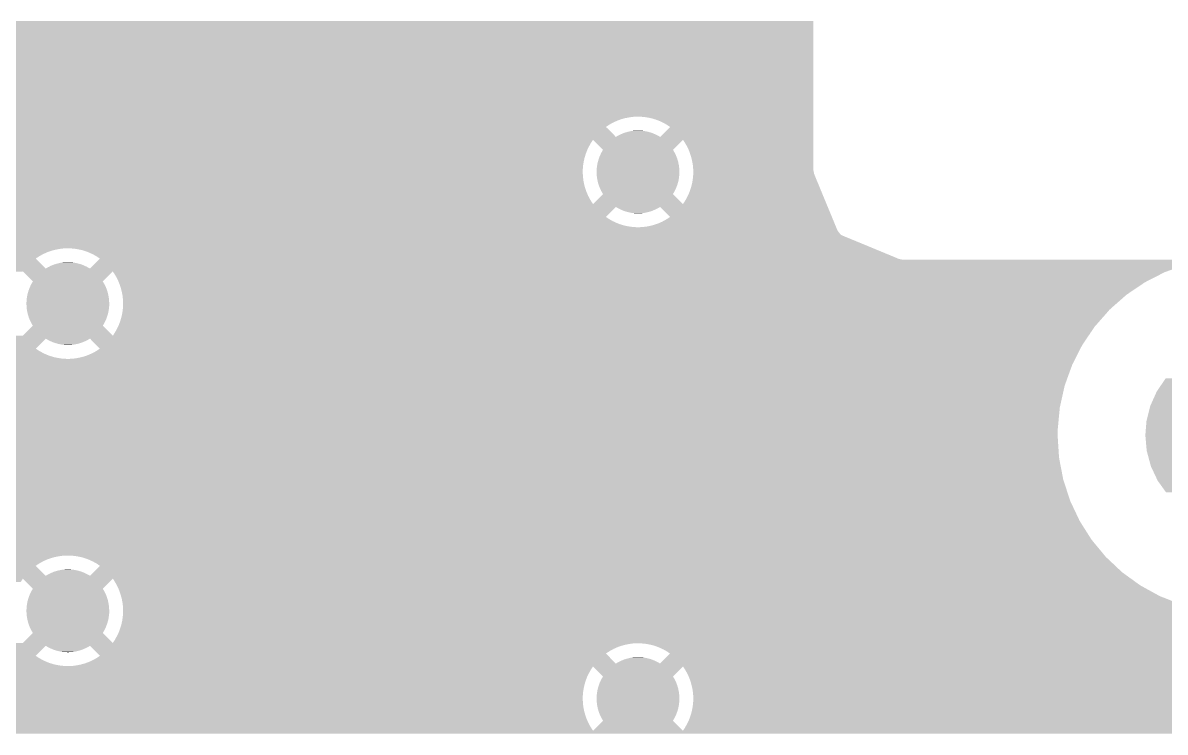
# Model space of a CAD drawing. Extents: x 295 to 953, y 10 to 290.
# Drawn here: x 744.29 to 760.83, y 99.99 to 110.26 of the extents above; entities that cross this region are included whole.
import ezdxf

# ---------------------------------------------------------------- set-up
doc = ezdxf.new("R2010")
doc.units = 0
doc.header["$LTSCALE"] = 5
doc.header["$MEASUREMENT"] = 0
doc.layers.add('FROMC1', color=7, linetype='CONTINUOUS')

msp = doc.modelspace()

# ---------------------------------------------------------------- linework, layer by layer
at = {"layer": 'FROMC1'}
for points in [[(697.45, 110.23), (697.432, 110.284), (755.738, 110.23), (755.738, 110.284)], [(697.464, 110.175), (697.45, 110.23), (755.738, 110.175), (755.738, 110.23)], [(697.475, 110.119), (697.464, 110.175), (755.738, 110.119), (755.738, 110.175)], [(697.481, 110.062), (697.475, 110.119), (755.738, 110.062), (755.738, 110.119)], [(697.483, 110.005), (697.481, 110.062), (755.738, 110.005), (755.738, 110.062)], [(697.483, 110), (697.483, 110.005), (755.738, 110), (755.738, 110.005)], [(731.911, 109.999), (731.812, 110), (755.738, 109.999), (755.738, 110)], [(732.009, 109.994), (731.911, 109.999), (755.738, 109.994), (755.738, 109.999)], [(732.108, 109.986), (732.009, 109.994), (755.738, 109.986), (755.738, 109.994)], [(732.206, 109.973), (732.108, 109.986), (755.738, 109.973), (755.738, 109.986)], [(732.304, 109.956), (732.206, 109.973), (755.738, 109.956), (755.738, 109.973)], [(732.401, 109.935), (732.304, 109.956), (755.738, 109.935), (755.738, 109.956)], [(732.497, 109.911), (732.401, 109.935), (755.738, 109.911), (755.738, 109.935)], [(732.591, 109.882), (732.497, 109.911), (755.738, 109.882), (755.738, 109.911)], [(732.685, 109.849), (732.591, 109.882), (755.738, 109.849), (755.738, 109.882)], [(732.777, 109.813), (732.685, 109.849), (755.738, 109.813), (755.738, 109.849)], [(732.572, 109.21), (733.043, 109.682), (755.738, 109.21), (755.738, 109.682)], [(732.868, 109.773), (732.777, 109.813), (755.738, 109.773), (755.738, 109.813)], [(732.956, 109.729), (732.868, 109.773), (755.738, 109.729), (755.738, 109.773)], [(733.043, 109.682), (732.956, 109.729), (755.738, 109.682), (755.738, 109.729)], [(583.018, 108.9), (583.018, 109.205), (755.738, 108.9), (755.738, 109.205)], [(696.7, 109.205), (696.757, 109.208), (755.738, 109.205), (755.738, 109.208)], [(696.757, 109.208), (696.772, 109.21), (755.738, 109.208), (755.738, 109.21)], [(635.762, 108.899), (635.705, 108.9), (753.166, 108.899), (753.18, 108.9)], [(635.791, 108.897), (635.762, 108.899), (753.123, 108.897), (753.166, 108.899)], [(635.819, 108.894), (635.791, 108.897), (753.105, 108.894), (753.123, 108.897)], [(635.85, 108.889), (635.819, 108.894), (753.067, 108.889), (753.105, 108.894)], [(635.875, 108.885), (635.85, 108.889), (753.047, 108.885), (753.067, 108.889)], [(635.907, 108.878), (635.875, 108.885), (753.011, 108.878), (753.047, 108.885)], [(635.931, 108.873), (635.907, 108.878), (752.991, 108.873), (753.011, 108.878)], [(635.963, 108.863), (635.931, 108.873), (752.956, 108.863), (752.991, 108.873)], [(635.985, 108.856), (635.963, 108.863), (752.936, 108.856), (752.956, 108.863)], [(636.017, 108.844), (635.985, 108.856), (752.902, 108.844), (752.936, 108.856)], [(636.038, 108.835), (636.017, 108.844), (752.883, 108.835), (752.902, 108.844)], [(636.069, 108.821), (636.038, 108.835), (752.85, 108.821), (752.883, 108.835)], [(753.237, 108.899), (753.18, 108.9), (755.738, 108.899), (755.738, 108.9)], [(753.294, 108.894), (753.237, 108.899), (755.738, 108.894), (755.738, 108.899)], [(753.35, 108.885), (753.294, 108.894), (755.738, 108.885), (755.738, 108.894)], [(753.406, 108.873), (753.35, 108.885), (755.738, 108.873), (755.738, 108.885)], [(753.46, 108.856), (753.406, 108.873), (755.738, 108.856), (755.738, 108.873)], [(753.513, 108.835), (753.46, 108.856), (755.738, 108.835), (755.738, 108.856)], [(753.565, 108.811), (753.513, 108.835), (755.738, 108.811), (755.738, 108.835)], [(636.09, 108.811), (636.069, 108.821), (752.831, 108.811), (752.85, 108.821)], [(636.12, 108.794), (636.09, 108.811), (752.799, 108.794), (752.831, 108.811)], [(636.138, 108.784), (636.12, 108.794), (752.783, 108.784), (752.799, 108.794)], [(733.953, 108.764), (733.941, 108.784), (752.751, 108.764), (752.783, 108.784)], [(733.959, 108.751), (733.953, 108.764), (752.733, 108.751), (752.751, 108.764)], [(733.973, 108.728), (733.959, 108.751), (752.757, 108.728), (752.733, 108.751)], [(734.018, 108.64), (733.973, 108.728), (752.845, 108.64), (752.757, 108.728)], [(752.966, 108.652), (752.996, 108.665), (753.43, 108.652), (753.398, 108.665)], [(752.996, 108.665), (753.013, 108.67), (753.398, 108.665), (753.384, 108.67)], [(753.013, 108.67), (753.043, 108.679), (753.384, 108.67), (753.35, 108.679)], [(753.043, 108.679), (753.061, 108.683), (753.35, 108.679), (753.336, 108.683)], [(753.061, 108.683), (753.091, 108.69), (753.336, 108.683), (753.301, 108.69)], [(753.091, 108.69), (753.11, 108.693), (753.301, 108.69), (753.288, 108.693)], [(753.11, 108.693), (753.14, 108.697), (753.288, 108.693), (753.251, 108.697)], [(753.14, 108.697), (753.164, 108.698), (753.251, 108.697), (753.239, 108.698)], [(753.164, 108.698), (753.19, 108.699), (753.239, 108.698), (753.19, 108.699)], [(753.518, 108.607), (753.662, 108.751), (755.738, 108.607), (755.738, 108.751)], [(753.615, 108.783), (753.565, 108.811), (755.738, 108.783), (755.738, 108.811)], [(753.662, 108.751), (753.615, 108.783), (755.738, 108.751), (755.738, 108.783)], [(734.033, 108.607), (734.018, 108.64), (752.877, 108.607), (752.845, 108.64)], [(734.052, 108.565), (734.033, 108.607), (755.738, 108.565), (755.738, 108.607)], [(734.033, 108.607), (734.033, 108.607), (752.878, 108.607), (752.877, 108.607)], [(734.059, 108.55), (734.052, 108.565), (752.536, 108.55), (752.546, 108.565)], [(734.072, 108.517), (734.059, 108.55), (752.515, 108.517), (752.536, 108.55)], [(734.093, 108.467), (734.072, 108.517), (752.487, 108.467), (752.515, 108.517)], [(752.691, 108.42), (752.546, 108.565), (753.704, 108.42), (753.849, 108.565)], [(752.878, 108.607), (752.906, 108.624), (753.518, 108.607), (753.488, 108.624)], [(752.906, 108.624), (752.921, 108.631), (753.488, 108.624), (753.475, 108.631)], [(752.921, 108.631), (752.95, 108.646), (753.475, 108.631), (753.444, 108.646)], [(752.95, 108.646), (752.966, 108.652), (753.444, 108.646), (753.43, 108.652)], [(753.871, 108.532), (753.849, 108.565), (755.738, 108.532), (755.738, 108.565)], [(753.9, 108.483), (753.871, 108.532), (755.738, 108.483), (755.738, 108.532)], [(734.097, 108.458), (734.093, 108.467), (752.482, 108.458), (752.487, 108.467)], [(734.112, 108.416), (734.097, 108.458), (752.462, 108.416), (752.482, 108.458)], [(734.13, 108.365), (734.112, 108.416), (752.443, 108.365), (752.462, 108.416)], [(734.131, 108.363), (734.13, 108.365), (752.442, 108.363), (752.443, 108.365)], [(734.148, 108.308), (734.131, 108.363), (752.425, 108.308), (752.442, 108.363)], [(752.631, 108.294), (752.645, 108.333), (753.765, 108.294), (753.75, 108.333)], [(752.645, 108.333), (752.649, 108.34), (753.75, 108.333), (753.747, 108.34)], [(752.649, 108.34), (752.666, 108.377), (753.747, 108.34), (753.729, 108.377)], [(752.666, 108.377), (752.67, 108.384), (753.729, 108.377), (753.725, 108.384)], [(752.67, 108.384), (752.691, 108.42), (753.725, 108.384), (753.704, 108.42)], [(753.926, 108.432), (753.9, 108.483), (755.738, 108.432), (755.738, 108.483)], [(753.947, 108.379), (753.926, 108.432), (755.738, 108.379), (755.738, 108.432)], [(753.965, 108.325), (753.947, 108.379), (755.738, 108.325), (755.738, 108.379)], [(734.16, 108.271), (734.148, 108.308), (752.416, 108.271), (752.425, 108.308)], [(734.165, 108.253), (734.16, 108.271), (752.412, 108.253), (752.416, 108.271)], [(734.181, 108.196), (734.165, 108.253), (752.403, 108.196), (752.412, 108.253)], [(734.187, 108.175), (734.181, 108.196), (752.401, 108.175), (752.403, 108.196)], [(734.195, 108.139), (734.187, 108.175), (752.398, 108.139), (752.401, 108.175)], [(752.6, 108.149), (752.605, 108.19), (753.795, 108.149), (753.79, 108.19)], [(752.605, 108.19), (752.607, 108.198), (753.79, 108.19), (753.789, 108.198)], [(752.607, 108.198), (752.614, 108.239), (753.789, 108.198), (753.78, 108.239)], [(752.614, 108.239), (752.617, 108.247), (753.78, 108.239), (753.779, 108.247)], [(752.617, 108.247), (752.628, 108.286), (753.779, 108.247), (753.767, 108.286)], [(752.628, 108.286), (752.631, 108.294), (753.767, 108.286), (753.765, 108.294)], [(753.979, 108.27), (753.965, 108.325), (755.738, 108.27), (755.738, 108.325)], [(753.99, 108.214), (753.979, 108.27), (755.738, 108.214), (755.738, 108.27)], [(753.996, 108.157), (753.99, 108.214), (755.738, 108.157), (755.738, 108.214)], [(734.208, 108.082), (734.195, 108.139), (752.398, 108.082), (752.398, 108.139)], [(734.209, 108.079), (734.208, 108.082), (752.398, 108.079), (752.398, 108.082)], [(734.219, 108.026), (734.209, 108.079), (752.401, 108.026), (752.398, 108.079)], [(734.227, 107.981), (734.219, 108.026), (752.407, 107.981), (752.401, 108.026)], [(752.598, 108.1), (752.6, 108.141), (753.797, 108.1), (753.795, 108.141)], [(752.6, 108.059), (752.598, 108.1), (753.796, 108.059), (753.797, 108.1)], [(752.6, 108.141), (752.6, 108.149), (753.795, 108.141), (753.795, 108.149)], [(752.6, 108.051), (752.6, 108.059), (753.795, 108.051), (753.796, 108.059)], [(752.605, 108.01), (752.6, 108.051), (753.79, 108.01), (753.795, 108.051)], [(752.606, 108.002), (752.605, 108.01), (753.789, 108.002), (753.79, 108.01)], [(752.615, 107.961), (752.606, 108.002), (753.781, 107.961), (753.789, 108.002)], [(753.983, 107.947), (753.992, 108.004), (755.799, 107.947), (755.775, 108.004)], [(753.992, 108.004), (753.997, 108.061), (755.775, 108.004), (755.752, 108.061)], [(753.997, 108.12), (753.996, 108.157), (755.738, 108.12), (755.738, 108.157)], [(753.998, 108.1), (753.997, 108.12), (755.742, 108.1), (755.738, 108.12)], [(753.997, 108.072), (753.998, 108.1), (755.747, 108.072), (755.742, 108.1)], [(753.997, 108.061), (753.997, 108.072), (755.752, 108.061), (755.747, 108.072)], [(734.229, 107.969), (734.227, 107.981), (752.408, 107.969), (752.407, 107.981)], [(734.237, 107.913), (734.229, 107.969), (752.42, 107.913), (752.408, 107.969)], [(734.241, 107.883), (734.237, 107.913), (752.428, 107.883), (752.42, 107.913)], [(734.244, 107.858), (734.241, 107.883), (752.435, 107.858), (752.428, 107.883)], [(734.249, 107.805), (734.244, 107.858), (752.454, 107.805), (752.435, 107.858)], [(752.616, 107.953), (752.615, 107.961), (753.779, 107.953), (753.781, 107.961)], [(752.628, 107.914), (752.616, 107.953), (753.767, 107.914), (753.779, 107.953)], [(752.63, 107.906), (752.628, 107.914), (753.764, 107.906), (753.767, 107.914)], [(752.645, 107.867), (752.63, 107.906), (753.75, 107.867), (753.764, 107.906)], [(752.648, 107.86), (752.645, 107.867), (753.747, 107.86), (753.75, 107.867)], [(752.666, 107.823), (752.648, 107.86), (753.729, 107.823), (753.747, 107.86)], [(753.933, 107.784), (753.953, 107.837), (755.866, 107.784), (755.844, 107.837)], [(753.953, 107.837), (753.97, 107.892), (755.844, 107.837), (755.822, 107.892)], [(753.97, 107.892), (753.983, 107.947), (755.822, 107.892), (755.799, 107.947)], [(734.251, 107.785), (734.249, 107.805), (752.463, 107.785), (752.454, 107.805)], [(734.253, 107.752), (734.251, 107.785), (752.477, 107.752), (752.463, 107.785)], [(734.256, 107.702), (734.253, 107.752), (752.504, 107.702), (752.477, 107.752)], [(734.257, 107.686), (734.256, 107.702), (752.513, 107.686), (752.504, 107.702)], [(734.258, 107.653), (734.257, 107.686), (752.534, 107.653), (752.513, 107.686)], [(752.546, 107.635), (752.691, 107.78), (753.849, 107.635), (753.704, 107.78)], [(752.67, 107.816), (752.666, 107.823), (753.725, 107.816), (753.729, 107.823)], [(752.691, 107.78), (752.67, 107.816), (753.704, 107.78), (753.725, 107.816)], [(753.849, 107.635), (753.88, 107.683), (755.928, 107.635), (755.908, 107.683)], [(753.88, 107.683), (753.908, 107.733), (755.908, 107.683), (755.887, 107.733)], [(753.908, 107.733), (753.933, 107.784), (755.887, 107.733), (755.866, 107.784)], [(734.255, 107.449), (734.258, 107.523), (752.733, 107.449), (752.807, 107.523)], [(734.258, 107.635), (734.258, 107.653), (752.546, 107.635), (752.534, 107.653)], [(734.259, 107.593), (734.258, 107.635), (755.945, 107.593), (755.928, 107.635)], [(734.258, 107.523), (734.259, 107.587), (752.807, 107.523), (752.871, 107.587)], [(734.259, 107.587), (734.259, 107.593), (752.871, 107.587), (752.877, 107.593)], [(734.259, 107.593), (734.259, 107.593), (752.877, 107.593), (752.878, 107.593)], [(752.907, 107.576), (752.878, 107.593), (753.489, 107.576), (753.518, 107.593)], [(752.92, 107.569), (752.907, 107.576), (753.474, 107.569), (753.489, 107.576)], [(752.951, 107.554), (752.92, 107.569), (753.445, 107.554), (753.474, 107.569)], [(752.965, 107.548), (752.951, 107.554), (753.429, 107.548), (753.445, 107.554)], [(752.997, 107.535), (752.965, 107.548), (753.399, 107.535), (753.429, 107.548)], [(753.011, 107.53), (752.997, 107.535), (753.382, 107.53), (753.399, 107.535)], [(753.045, 107.521), (753.011, 107.53), (753.352, 107.521), (753.382, 107.53)], [(753.059, 107.517), (753.045, 107.521), (753.334, 107.517), (753.352, 107.521)], [(753.094, 107.51), (753.059, 107.517), (753.304, 107.51), (753.334, 107.517)], [(753.107, 107.507), (753.094, 107.51), (753.285, 107.507), (753.304, 107.51)], [(753.144, 107.503), (753.107, 107.507), (753.255, 107.503), (753.285, 107.507)], [(753.156, 107.502), (753.144, 107.503), (753.231, 107.502), (753.255, 107.503)], [(753.205, 107.501), (753.156, 107.502), (753.205, 107.501), (753.231, 107.502)], [(753.662, 107.449), (753.518, 107.593), (756.005, 107.449), (755.945, 107.593)], [(734.245, 107.327), (734.247, 107.344), (752.989, 107.327), (752.935, 107.344)], [(734.247, 107.344), (734.249, 107.365), (752.935, 107.344), (752.882, 107.365)], [(734.249, 107.365), (734.251, 107.389), (752.882, 107.365), (752.83, 107.389)], [(734.251, 107.389), (734.253, 107.417), (752.83, 107.389), (752.781, 107.417)], [(734.253, 107.417), (734.254, 107.424), (752.781, 107.417), (752.771, 107.424)], [(734.254, 107.424), (734.255, 107.449), (752.771, 107.424), (752.733, 107.449)], [(753.384, 107.322), (753.439, 107.337), (756.057, 107.322), (756.051, 107.337)], [(753.439, 107.337), (753.493, 107.356), (756.051, 107.337), (756.043, 107.356)], [(753.493, 107.356), (753.545, 107.379), (756.043, 107.356), (756.034, 107.379)], [(753.545, 107.379), (753.596, 107.406), (756.034, 107.379), (756.023, 107.406)], [(753.596, 107.406), (753.644, 107.436), (756.023, 107.406), (756.01, 107.436)], [(753.644, 107.436), (753.662, 107.449), (756.01, 107.436), (756.005, 107.449)], [(734.216, 107.129), (734.224, 107.18), (756.279, 107.129), (756.156, 107.18)], [(734.224, 107.18), (734.227, 107.193), (756.156, 107.18), (756.132, 107.193)], [(734.227, 107.193), (734.232, 107.227), (756.132, 107.193), (756.105, 107.227)], [(734.232, 107.227), (734.235, 107.249), (756.105, 107.227), (756.088, 107.249)], [(734.235, 107.249), (734.242, 107.3), (756.088, 107.249), (756.066, 107.3)], [(734.242, 107.301), (734.243, 107.306), (753.158, 107.301), (753.101, 107.306)], [(734.242, 107.3), (734.242, 107.301), (753.215, 107.3), (753.158, 107.301)], [(734.243, 107.306), (734.244, 107.315), (753.101, 107.306), (753.045, 107.315)], [(734.244, 107.315), (734.245, 107.325), (753.045, 107.315), (752.999, 107.325)], [(734.245, 107.325), (734.245, 107.327), (752.999, 107.325), (752.989, 107.327)], [(753.215, 107.3), (753.272, 107.303), (756.066, 107.3), (756.065, 107.303)], [(753.272, 107.303), (753.329, 107.311), (756.065, 107.303), (756.062, 107.311)], [(753.329, 107.311), (753.384, 107.322), (756.062, 107.311), (756.057, 107.322)], [(734.185, 106.995), (734.195, 107.033), (756.604, 106.995), (756.513, 107.033)], [(734.195, 107.033), (734.216, 107.129), (756.513, 107.033), (756.279, 107.129)], [(734.109, 106.748), (734.141, 106.842), (744.576, 106.748), (744.483, 106.842)], [(734.141, 106.842), (734.143, 106.846), (744.483, 106.842), (744.478, 106.846)], [(734.143, 106.846), (734.147, 106.859), (744.478, 106.846), (744.496, 106.859)], [(734.147, 106.859), (734.156, 106.889), (744.496, 106.859), (744.544, 106.889)], [(734.156, 106.889), (734.164, 106.916), (744.544, 106.889), (744.595, 106.916)], [(734.164, 106.916), (734.17, 106.937), (744.595, 106.916), (744.643, 106.937)], [(734.17, 106.937), (734.171, 106.939), (744.643, 106.937), (744.647, 106.939)], [(734.171, 106.939), (734.175, 106.958), (744.647, 106.939), (744.701, 106.958)], [(734.175, 106.958), (734.179, 106.973), (744.701, 106.958), (744.756, 106.973)], [(734.179, 106.973), (734.182, 106.984), (744.756, 106.973), (744.812, 106.984)], [(734.182, 106.984), (734.184, 106.992), (744.812, 106.984), (744.868, 106.992)], [(734.184, 106.992), (734.185, 106.995), (744.868, 106.992), (744.925, 106.995)], [(744.982, 106.994), (744.925, 106.995), (756.606, 106.994), (756.604, 106.995)], [(745.039, 106.989), (744.982, 106.994), (756.618, 106.989), (756.606, 106.994)], [(745.095, 106.98), (745.039, 106.989), (756.639, 106.98), (756.618, 106.989)], [(745.151, 106.968), (745.095, 106.98), (756.67, 106.968), (756.639, 106.98)], [(745.205, 106.951), (745.151, 106.968), (756.711, 106.951), (756.67, 106.968)], [(745.258, 106.93), (745.205, 106.951), (756.761, 106.93), (756.711, 106.951)], [(745.31, 106.906), (745.258, 106.93), (756.819, 106.906), (756.761, 106.93)], [(745.36, 106.878), (745.31, 106.906), (756.887, 106.878), (756.819, 106.906)], [(745.407, 106.846), (745.36, 106.878), (756.963, 106.846), (756.887, 106.878)], [(745.4, 106.84), (745.407, 106.846), (756.979, 106.84), (756.963, 106.846)], [(734.074, 106.66), (734.091, 106.702), (760.852, 106.66), (760.97, 106.702)], [(734.091, 106.702), (734.109, 106.748), (744.622, 106.702), (744.576, 106.748)], [(734.091, 106.702), (734.091, 106.702), (744.623, 106.702), (744.622, 106.702)], [(744.623, 106.702), (744.651, 106.719), (745.263, 106.702), (745.233, 106.719)], [(744.651, 106.719), (744.666, 106.726), (745.233, 106.719), (745.22, 106.726)], [(744.666, 106.726), (744.695, 106.741), (745.22, 106.726), (745.189, 106.741)], [(744.695, 106.741), (744.711, 106.747), (745.189, 106.741), (745.175, 106.747)], [(744.711, 106.747), (744.741, 106.76), (745.175, 106.747), (745.143, 106.76)], [(744.741, 106.76), (744.758, 106.765), (745.143, 106.76), (745.129, 106.765)], [(744.758, 106.765), (744.788, 106.774), (745.129, 106.765), (745.095, 106.774)], [(744.788, 106.774), (744.806, 106.778), (745.095, 106.774), (745.081, 106.778)], [(744.806, 106.778), (744.836, 106.785), (745.081, 106.778), (745.046, 106.785)], [(744.836, 106.785), (744.855, 106.788), (745.046, 106.785), (745.033, 106.788)], [(744.855, 106.788), (744.885, 106.792), (745.033, 106.788), (744.996, 106.792)], [(744.885, 106.792), (744.909, 106.793), (744.996, 106.792), (744.984, 106.793)], [(744.909, 106.793), (744.935, 106.794), (744.984, 106.793), (744.935, 106.794)], [(745.263, 106.702), (745.32, 106.759), (760.97, 106.702), (761.129, 106.759)], [(745.32, 106.759), (745.39, 106.829), (761.129, 106.759), (761.444, 106.829)], [(745.39, 106.829), (745.391, 106.83), (761.444, 106.829), (761.444, 106.83)], [(745.391, 106.83), (745.4, 106.84), (757.028, 106.83), (756.979, 106.84)], [(734.073, 106.656), (734.074, 106.66), (744.289, 106.656), (744.291, 106.66)], [(744.436, 106.515), (744.291, 106.66), (745.449, 106.515), (745.594, 106.66)], [(744.415, 106.479), (744.436, 106.515), (745.47, 106.479), (745.449, 106.515)], [(745.6, 106.65), (745.594, 106.66), (760.825, 106.65), (760.852, 106.66)], [(745.616, 106.627), (745.6, 106.65), (760.779, 106.627), (760.825, 106.65)], [(745.645, 106.578), (745.616, 106.627), (760.683, 106.578), (760.779, 106.627)], [(745.671, 106.527), (745.645, 106.578), (760.583, 106.527), (760.683, 106.578)], [(745.68, 106.503), (745.671, 106.527), (760.537, 106.503), (760.583, 106.527)], [(744.362, 106.342), (744.373, 106.381), (745.524, 106.342), (745.512, 106.381)], [(744.373, 106.381), (744.376, 106.389), (745.512, 106.381), (745.51, 106.389)], [(744.376, 106.389), (744.39, 106.428), (745.51, 106.389), (745.495, 106.428)], [(744.39, 106.428), (744.394, 106.435), (745.495, 106.428), (745.492, 106.435)], [(744.394, 106.435), (744.411, 106.472), (745.492, 106.435), (745.474, 106.472)], [(744.411, 106.472), (744.415, 106.479), (745.474, 106.472), (745.47, 106.479)], [(745.692, 106.474), (745.68, 106.503), (760.494, 106.474), (760.537, 106.503)], [(745.71, 106.42), (745.692, 106.474), (760.414, 106.42), (760.494, 106.474)], [(745.724, 106.365), (745.71, 106.42), (760.332, 106.365), (760.414, 106.42)], [(745.732, 106.322), (745.724, 106.365), (760.269, 106.322), (760.332, 106.365)], [(744.343, 106.195), (744.345, 106.236), (745.542, 106.195), (745.54, 106.236)], [(744.345, 106.154), (744.343, 106.195), (745.541, 106.154), (745.542, 106.195)], [(744.345, 106.244), (744.35, 106.285), (745.54, 106.244), (745.535, 106.285)], [(744.345, 106.236), (744.345, 106.244), (745.54, 106.236), (745.54, 106.244)], [(744.35, 106.285), (744.352, 106.293), (745.535, 106.285), (745.534, 106.293)], [(744.352, 106.293), (744.359, 106.334), (745.534, 106.293), (745.525, 106.334)], [(744.359, 106.334), (744.362, 106.342), (745.525, 106.334), (745.524, 106.342)], [(745.735, 106.309), (745.732, 106.322), (760.254, 106.309), (760.269, 106.322)], [(745.741, 106.252), (745.735, 106.309), (760.19, 106.252), (760.254, 106.309)], [(745.743, 106.195), (745.741, 106.252), (760.125, 106.195), (760.19, 106.252)], [(745.742, 106.156), (745.743, 106.195), (760.08, 106.156), (760.125, 106.195)], [(744.345, 106.146), (744.345, 106.154), (745.54, 106.146), (745.541, 106.154)], [(744.35, 106.105), (744.345, 106.146), (745.535, 106.105), (745.54, 106.146)], [(744.351, 106.097), (744.35, 106.105), (745.534, 106.097), (745.535, 106.105)], [(744.36, 106.056), (744.351, 106.097), (745.526, 106.056), (745.534, 106.097)], [(744.361, 106.048), (744.36, 106.056), (745.524, 106.048), (745.526, 106.056)], [(744.373, 106.009), (744.361, 106.048), (745.512, 106.009), (745.524, 106.048)], [(745.715, 105.987), (745.728, 106.042), (759.92, 105.987), (759.969, 106.042)], [(745.728, 106.042), (745.737, 106.099), (759.969, 106.042), (760.018, 106.099)], [(745.737, 106.099), (745.738, 106.108), (760.018, 106.099), (760.027, 106.108)], [(745.738, 106.108), (745.742, 106.156), (760.027, 106.108), (760.08, 106.156)], [(744.291, 105.73), (744.436, 105.875), (745.594, 105.73), (745.449, 105.875)], [(744.375, 106.001), (744.373, 106.009), (745.509, 106.001), (745.512, 106.009)], [(744.39, 105.962), (744.375, 106.001), (745.495, 105.962), (745.509, 106.001)], [(744.393, 105.955), (744.39, 105.962), (745.492, 105.955), (745.495, 105.962)], [(744.411, 105.918), (744.393, 105.955), (745.474, 105.918), (745.492, 105.955)], [(744.415, 105.911), (744.411, 105.918), (745.47, 105.911), (745.474, 105.918)], [(744.436, 105.875), (744.415, 105.911), (745.449, 105.875), (745.47, 105.911)], [(745.653, 105.828), (745.672, 105.866), (759.787, 105.828), (759.813, 105.866)], [(745.672, 105.866), (745.678, 105.879), (759.813, 105.866), (759.825, 105.879)], [(745.678, 105.879), (745.698, 105.932), (759.825, 105.879), (759.872, 105.932)], [(745.698, 105.932), (745.715, 105.987), (759.872, 105.932), (759.92, 105.987)], [(732.847, 105.688), (732.805, 105.73), (759.692, 105.688), (759.721, 105.73)], [(732.992, 105.544), (732.847, 105.688), (744.478, 105.544), (744.622, 105.688)], [(732.847, 105.688), (732.847, 105.688), (744.622, 105.688), (744.623, 105.688)], [(744.652, 105.671), (744.623, 105.688), (745.234, 105.671), (745.263, 105.688)], [(745.352, 105.599), (745.263, 105.688), (759.632, 105.599), (759.692, 105.688)], [(745.594, 105.73), (745.625, 105.778), (759.721, 105.73), (759.753, 105.778)], [(745.625, 105.778), (745.653, 105.828), (759.753, 105.778), (759.787, 105.828)], [(733.023, 105.512), (732.992, 105.544), (744.526, 105.512), (744.478, 105.544)], [(744.665, 105.664), (744.652, 105.671), (745.219, 105.664), (745.234, 105.671)], [(744.696, 105.649), (744.665, 105.664), (745.19, 105.649), (745.219, 105.664)], [(744.71, 105.643), (744.696, 105.649), (745.174, 105.643), (745.19, 105.649)], [(744.742, 105.63), (744.71, 105.643), (745.144, 105.63), (745.174, 105.643)], [(744.756, 105.625), (744.742, 105.63), (745.127, 105.625), (745.144, 105.63)], [(744.79, 105.616), (744.756, 105.625), (745.097, 105.616), (745.127, 105.625)], [(744.804, 105.612), (744.79, 105.616), (745.079, 105.612), (745.097, 105.616)], [(744.839, 105.605), (744.804, 105.612), (745.049, 105.605), (745.079, 105.612)], [(744.852, 105.602), (744.839, 105.605), (745.03, 105.602), (745.049, 105.605)], [(744.889, 105.598), (744.852, 105.602), (745, 105.598), (745.03, 105.602)], [(744.901, 105.597), (744.889, 105.598), (744.976, 105.597), (745, 105.598)], [(744.95, 105.596), (744.901, 105.597), (744.95, 105.596), (744.976, 105.597)], [(745.341, 105.501), (745.389, 105.531), (759.582, 105.501), (759.597, 105.531)], [(745.407, 105.544), (745.352, 105.599), (759.603, 105.544), (759.632, 105.599)], [(745.389, 105.531), (745.407, 105.544), (759.597, 105.531), (759.603, 105.544)], [(732.75, 105.349), (732.841, 105.388), (759.504, 105.349), (759.524, 105.388)], [(732.841, 105.388), (732.855, 105.395), (759.524, 105.388), (759.528, 105.395)], [(732.855, 105.395), (732.856, 105.396), (744.96, 105.395), (744.903, 105.396)], [(732.856, 105.396), (732.867, 105.401), (744.903, 105.396), (744.846, 105.401)], [(732.867, 105.401), (732.885, 105.41), (744.846, 105.401), (744.79, 105.41)], [(732.885, 105.41), (732.912, 105.422), (744.79, 105.41), (744.734, 105.422)], [(732.912, 105.422), (732.93, 105.431), (744.734, 105.422), (744.707, 105.431)], [(732.93, 105.431), (732.946, 105.439), (744.707, 105.431), (744.68, 105.439)], [(732.946, 105.439), (732.985, 105.46), (744.68, 105.439), (744.627, 105.46)], [(732.985, 105.46), (733.018, 105.477), (744.627, 105.46), (744.59, 105.477)], [(733.018, 105.477), (733.03, 105.484), (744.59, 105.477), (744.575, 105.484)], [(733.043, 105.492), (733.023, 105.512), (744.562, 105.492), (744.526, 105.512)], [(733.03, 105.484), (733.043, 105.492), (744.575, 105.484), (744.562, 105.492)], [(744.96, 105.395), (745.017, 105.398), (759.528, 105.395), (759.529, 105.398)], [(745.017, 105.398), (745.074, 105.406), (759.529, 105.398), (759.533, 105.406)], [(745.074, 105.406), (745.129, 105.417), (759.533, 105.406), (759.539, 105.417)], [(745.129, 105.417), (745.184, 105.432), (759.539, 105.417), (759.547, 105.432)], [(745.184, 105.432), (745.238, 105.451), (759.547, 105.432), (759.556, 105.451)], [(745.238, 105.451), (745.29, 105.474), (759.556, 105.451), (759.568, 105.474)], [(745.29, 105.474), (745.341, 105.501), (759.568, 105.474), (759.582, 105.501)], [(732.079, 105.185), (732.177, 105.197), (759.439, 105.185), (759.444, 105.197)], [(732.177, 105.197), (732.275, 105.212), (759.444, 105.197), (759.449, 105.212)], [(732.275, 105.212), (732.372, 105.232), (759.449, 105.212), (759.456, 105.232)], [(732.372, 105.232), (732.468, 105.255), (759.456, 105.232), (759.465, 105.255)], [(732.468, 105.255), (732.563, 105.283), (759.465, 105.255), (759.475, 105.283)], [(732.563, 105.283), (732.648, 105.311), (759.475, 105.283), (759.485, 105.311)], [(732.648, 105.311), (732.657, 105.314), (759.485, 105.311), (759.486, 105.314)], [(732.657, 105.314), (732.75, 105.349), (759.486, 105.314), (759.504, 105.349)], [(583.018, 105.007), (583.018, 105.174), (759.375, 105.007), (759.435, 105.174)], [(731.881, 105.174), (731.98, 105.178), (759.435, 105.174), (759.437, 105.178)], [(731.98, 105.178), (732.079, 105.185), (759.437, 105.178), (759.439, 105.185)], [(760.725, 104.948), (760.838, 105.114), (762.965, 104.948), (762.847, 105.114)], [(583.018, 104.692), (583.018, 105.007), (759.305, 104.692), (759.375, 105.007)], [(760.626, 104.74), (760.709, 104.925), (763.064, 104.74), (762.977, 104.925)], [(760.709, 104.925), (760.725, 104.948), (762.977, 104.925), (762.965, 104.948)], [(583.018, 104.455), (583.018, 104.692), (759.282, 104.455), (759.305, 104.692)], [(760.566, 104.519), (760.615, 104.715), (763.124, 104.519), (763.071, 104.715)], [(760.615, 104.715), (760.626, 104.74), (763.071, 104.715), (763.064, 104.74)], [(659.257, 104.454), (659.2, 104.455), (759.282, 104.454), (759.282, 104.455)], [(659.314, 104.449), (659.257, 104.454), (759.282, 104.449), (759.282, 104.454)], [(659.37, 104.44), (659.314, 104.449), (759.281, 104.44), (759.282, 104.449)], [(659.426, 104.428), (659.37, 104.44), (759.28, 104.428), (759.281, 104.44)], [(659.48, 104.411), (659.426, 104.428), (759.278, 104.411), (759.28, 104.428)], [(659.533, 104.39), (659.48, 104.411), (759.276, 104.39), (759.278, 104.411)], [(659.575, 104.37), (659.533, 104.39), (759.274, 104.37), (759.276, 104.39)], [(659.585, 104.366), (659.575, 104.37), (759.274, 104.366), (759.274, 104.37)], [(659.635, 104.338), (659.585, 104.366), (759.274, 104.338), (759.274, 104.366)], [(760.543, 104.29), (760.559, 104.492), (763.144, 104.29), (763.126, 104.492)], [(760.559, 104.492), (760.566, 104.519), (763.126, 104.492), (763.124, 104.519)], [(659.538, 104.162), (659.666, 104.29), (759.281, 104.162), (759.273, 104.29)], [(659.682, 104.306), (659.635, 104.338), (759.273, 104.306), (759.274, 104.338)], [(659.666, 104.29), (659.682, 104.306), (759.273, 104.29), (759.273, 104.306)], [(760.561, 104.088), (760.543, 104.29), (763.128, 104.088), (763.144, 104.29)], [(583.018, 104.12), (583.018, 104.162), (759.284, 104.12), (759.281, 104.162)], [(659.891, 104.087), (659.869, 104.12), (759.286, 104.087), (759.284, 104.12)], [(659.92, 104.038), (659.891, 104.087), (759.289, 104.038), (759.286, 104.087)], [(659.946, 103.987), (659.92, 104.038), (759.292, 103.987), (759.289, 104.038)], [(760.564, 104.061), (760.561, 104.088), (763.122, 104.061), (763.128, 104.088)], [(760.617, 103.865), (760.564, 104.061), (763.073, 103.865), (763.122, 104.061)], [(659.954, 103.968), (659.946, 103.987), (759.294, 103.968), (759.292, 103.987)], [(659.967, 103.934), (659.954, 103.968), (759.3, 103.934), (759.294, 103.968)], [(659.985, 103.88), (659.967, 103.934), (759.31, 103.88), (759.3, 103.934)], [(659.999, 103.825), (659.985, 103.88), (759.321, 103.825), (759.31, 103.88)], [(760.624, 103.84), (760.617, 103.865), (763.061, 103.84), (763.073, 103.865)], [(660.01, 103.769), (659.999, 103.825), (759.332, 103.769), (759.321, 103.825)], [(660.016, 103.712), (660.01, 103.769), (759.342, 103.712), (759.332, 103.769)], [(660.018, 103.655), (660.016, 103.712), (759.353, 103.655), (759.342, 103.712)], [(760.711, 103.655), (760.624, 103.84), (762.979, 103.655), (763.061, 103.84)], [(660.012, 103.559), (660.017, 103.616), (759.384, 103.559), (759.365, 103.616)], [(660.012, 103.558), (660.012, 103.559), (759.384, 103.558), (759.384, 103.559)], [(660.017, 103.616), (660.018, 103.65), (759.365, 103.616), (759.354, 103.65)], [(660.018, 103.65), (660.018, 103.655), (759.354, 103.65), (759.353, 103.655)], [(732.005, 103.554), (731.846, 103.558), (759.386, 103.554), (759.384, 103.558)], [(732.325, 103.513), (732.005, 103.554), (759.399, 103.513), (759.386, 103.554)], [(760.722, 103.632), (760.711, 103.655), (762.963, 103.632), (762.979, 103.655)], [(760.841, 103.466), (760.722, 103.632), (762.849, 103.466), (762.963, 103.632)], [(732.638, 103.433), (732.325, 103.513), (759.425, 103.433), (759.399, 103.513)], [(732.867, 103.343), (732.638, 103.433), (759.454, 103.343), (759.425, 103.433)], [(732.939, 103.315), (732.867, 103.343), (759.467, 103.315), (759.454, 103.343)], [(733.222, 103.159), (732.939, 103.315), (759.541, 103.159), (759.467, 103.315)], [(733.372, 103.051), (733.222, 103.159), (759.592, 103.051), (759.541, 103.159)], [(733.483, 102.97), (733.372, 103.051), (759.643, 102.97), (759.592, 103.051)], [(733.688, 102.778), (733.483, 102.97), (759.765, 102.778), (759.643, 102.97)], [(733.719, 102.749), (733.688, 102.778), (759.789, 102.749), (759.765, 102.778)], [(733.884, 102.55), (733.719, 102.749), (759.954, 102.55), (759.789, 102.749)], [(733.886, 102.547), (733.884, 102.55), (744.868, 102.547), (744.925, 102.55)], [(733.893, 102.539), (733.886, 102.547), (744.812, 102.539), (744.868, 102.547)], [(744.982, 102.549), (744.925, 102.55), (759.955, 102.549), (759.954, 102.55)], [(745.039, 102.544), (744.982, 102.549), (759.959, 102.544), (759.955, 102.549)], [(745.095, 102.535), (745.039, 102.544), (759.966, 102.535), (759.959, 102.544)], [(733.902, 102.528), (733.893, 102.539), (744.756, 102.528), (744.812, 102.539)], [(733.915, 102.513), (733.902, 102.528), (744.701, 102.513), (744.756, 102.528)], [(733.925, 102.5), (733.915, 102.513), (744.665, 102.5), (744.701, 102.513)], [(733.929, 102.494), (733.925, 102.5), (744.647, 102.494), (744.665, 102.5)], [(733.944, 102.471), (733.929, 102.494), (744.595, 102.471), (744.647, 102.494)], [(733.961, 102.444), (733.944, 102.471), (744.544, 102.444), (744.595, 102.471)], [(733.98, 102.414), (733.961, 102.444), (744.496, 102.414), (744.544, 102.444)], [(733.988, 102.401), (733.98, 102.414), (744.478, 102.401), (744.496, 102.414)], [(734.079, 102.257), (733.988, 102.401), (744.622, 102.257), (744.478, 102.401)], [(745.122, 102.529), (745.095, 102.535), (759.971, 102.529), (759.966, 102.535)], [(745.151, 102.523), (745.122, 102.529), (759.978, 102.523), (759.971, 102.529)], [(745.205, 102.506), (745.151, 102.523), (759.996, 102.506), (759.978, 102.523)], [(745.258, 102.485), (745.205, 102.506), (760.018, 102.485), (759.996, 102.506)], [(745.31, 102.461), (745.258, 102.485), (760.044, 102.461), (760.018, 102.485)], [(745.36, 102.433), (745.31, 102.461), (760.074, 102.433), (760.044, 102.461)], [(745.314, 102.308), (745.407, 102.401), (760.207, 102.308), (760.107, 102.401)], [(745.407, 102.401), (745.36, 102.433), (760.107, 102.401), (760.074, 102.433)], [(734.08, 102.257), (734.079, 102.257), (744.623, 102.257), (744.622, 102.257)], [(734.098, 102.227), (734.08, 102.257), (760.318, 102.227), (760.277, 102.257)], [(734.104, 102.215), (734.098, 102.227), (760.336, 102.215), (760.318, 102.227)], [(734.127, 102.167), (734.104, 102.215), (744.26, 102.167), (744.291, 102.215)], [(744.436, 102.07), (744.291, 102.215), (745.449, 102.07), (745.594, 102.215)], [(744.623, 102.257), (744.651, 102.274), (745.263, 102.257), (745.233, 102.274)], [(744.651, 102.274), (744.666, 102.281), (745.233, 102.274), (745.22, 102.281)], [(744.666, 102.281), (744.695, 102.296), (745.22, 102.281), (745.189, 102.296)], [(744.695, 102.296), (744.711, 102.302), (745.189, 102.296), (745.175, 102.302)], [(744.711, 102.302), (744.741, 102.315), (745.175, 102.302), (745.143, 102.315)], [(744.741, 102.315), (744.758, 102.32), (745.143, 102.315), (745.129, 102.32)], [(744.758, 102.32), (744.788, 102.329), (745.129, 102.32), (745.095, 102.329)], [(744.788, 102.329), (744.806, 102.333), (745.095, 102.329), (745.081, 102.333)], [(744.806, 102.333), (744.836, 102.34), (745.081, 102.333), (745.046, 102.34)], [(744.836, 102.34), (744.855, 102.343), (745.046, 102.34), (745.033, 102.343)], [(744.855, 102.343), (744.885, 102.347), (745.033, 102.343), (744.996, 102.347)], [(744.885, 102.347), (744.909, 102.348), (744.996, 102.347), (744.984, 102.348)], [(744.909, 102.348), (744.935, 102.349), (744.984, 102.348), (744.935, 102.349)], [(745.263, 102.257), (745.314, 102.308), (760.277, 102.257), (760.207, 102.308)], [(745.616, 102.182), (745.594, 102.215), (760.381, 102.182), (760.336, 102.215)], [(744.415, 102.034), (744.436, 102.07), (745.47, 102.034), (745.449, 102.07)], [(745.645, 102.133), (745.616, 102.182), (760.448, 102.133), (760.381, 102.182)], [(745.652, 102.119), (745.645, 102.133), (760.468, 102.119), (760.448, 102.133)], [(745.671, 102.082), (745.652, 102.119), (760.535, 102.082), (760.468, 102.119)], [(745.692, 102.029), (745.671, 102.082), (760.631, 102.029), (760.535, 102.082)], [(744.352, 101.848), (744.359, 101.889), (745.534, 101.848), (745.525, 101.889)], [(744.359, 101.889), (744.362, 101.897), (745.525, 101.889), (745.524, 101.897)], [(744.362, 101.897), (744.373, 101.936), (745.524, 101.897), (745.512, 101.936)], [(744.373, 101.936), (744.376, 101.944), (745.512, 101.936), (745.51, 101.944)], [(744.376, 101.944), (744.39, 101.983), (745.51, 101.944), (745.495, 101.983)], [(744.39, 101.983), (744.394, 101.99), (745.495, 101.983), (745.492, 101.99)], [(744.394, 101.99), (744.411, 102.027), (745.492, 101.99), (745.474, 102.027)], [(744.411, 102.027), (744.415, 102.034), (745.474, 102.027), (745.47, 102.034)], [(745.71, 101.975), (745.692, 102.029), (760.73, 101.975), (760.631, 102.029)], [(745.713, 101.963), (745.71, 101.975), (760.751, 101.963), (760.73, 101.975)], [(745.724, 101.92), (745.713, 101.963), (760.861, 101.92), (760.751, 101.963)], [(745.735, 101.864), (745.724, 101.92), (761.003, 101.864), (760.861, 101.92)], [(744.343, 101.75), (744.345, 101.791), (745.542, 101.75), (745.54, 101.791)], [(744.345, 101.709), (744.343, 101.75), (745.541, 101.709), (745.542, 101.75)], [(744.345, 101.799), (744.35, 101.84), (745.54, 101.799), (745.535, 101.84)], [(744.345, 101.791), (744.345, 101.799), (745.54, 101.791), (745.54, 101.799)], [(744.35, 101.84), (744.352, 101.848), (745.535, 101.84), (745.534, 101.848)], [(745.737, 101.845), (745.735, 101.864), (761.052, 101.845), (761.003, 101.864)], [(745.741, 101.807), (745.737, 101.845), (761.199, 101.807), (761.052, 101.845)], [(745.742, 101.765), (745.741, 101.807), (761.365, 101.765), (761.199, 101.807)], [(745.743, 101.75), (745.742, 101.765), (761.481, 101.75), (761.365, 101.765)], [(745.742, 101.724), (745.743, 101.75), (761.685, 101.724), (761.481, 101.75)], [(745.742, 101.72), (745.742, 101.724), (761.844, 101.72), (761.685, 101.724)], [(745.742, 101.711), (745.742, 101.72), (773.55, 101.711), (773.541, 101.72)], [(744.345, 101.701), (744.345, 101.709), (745.54, 101.701), (745.541, 101.709)], [(744.35, 101.66), (744.345, 101.701), (745.535, 101.66), (745.54, 101.701)], [(744.351, 101.652), (744.35, 101.66), (745.534, 101.652), (745.535, 101.66)], [(744.36, 101.611), (744.351, 101.652), (745.526, 101.611), (745.534, 101.652)], [(744.361, 101.603), (744.36, 101.611), (745.524, 101.603), (745.526, 101.611)], [(744.373, 101.564), (744.361, 101.603), (745.512, 101.564), (745.524, 101.603)], [(744.375, 101.556), (744.373, 101.564), (745.509, 101.556), (745.512, 101.564)], [(744.39, 101.517), (744.375, 101.556), (745.495, 101.517), (745.509, 101.556)], [(745.715, 101.542), (745.728, 101.597), (773.719, 101.542), (773.663, 101.597)], [(745.728, 101.597), (745.737, 101.654), (773.663, 101.597), (773.607, 101.654)], [(745.737, 101.654), (745.742, 101.711), (773.607, 101.654), (773.55, 101.711)], [(744.291, 101.285), (744.436, 101.43), (745.594, 101.285), (745.449, 101.43)], [(744.393, 101.51), (744.39, 101.517), (745.492, 101.51), (745.495, 101.517)], [(744.411, 101.473), (744.393, 101.51), (745.474, 101.473), (745.492, 101.51)], [(744.415, 101.466), (744.411, 101.473), (745.47, 101.466), (745.474, 101.473)], [(744.436, 101.43), (744.415, 101.466), (745.449, 101.43), (745.47, 101.466)], [(745.625, 101.333), (745.653, 101.383), (773.928, 101.333), (773.878, 101.383)], [(745.653, 101.383), (745.678, 101.434), (773.878, 101.383), (773.826, 101.434)], [(745.678, 101.434), (745.698, 101.487), (773.826, 101.434), (773.773, 101.487)], [(745.698, 101.487), (745.715, 101.542), (773.773, 101.487), (773.719, 101.542)], [(734.398, 101.28), (734.398, 101.285), (773.981, 101.28), (773.975, 101.285)], [(734.399, 101.277), (734.398, 101.28), (753.123, 101.277), (753.18, 101.28)], [(734.399, 101.269), (734.399, 101.277), (753.067, 101.269), (753.123, 101.277)], [(734.4, 101.258), (734.399, 101.269), (753.011, 101.258), (753.067, 101.269)], [(734.401, 101.243), (734.4, 101.258), (752.957, 101.243), (753.011, 101.258)], [(734.41, 101.099), (734.401, 101.243), (744.478, 101.099), (744.622, 101.243)], [(734.401, 101.243), (734.401, 101.243), (744.622, 101.243), (744.623, 101.243)], [(744.652, 101.226), (744.623, 101.243), (745.234, 101.226), (745.263, 101.243)], [(744.665, 101.219), (744.652, 101.226), (745.219, 101.219), (745.234, 101.226)], [(744.696, 101.204), (744.665, 101.219), (745.19, 101.204), (745.219, 101.219)], [(745.282, 101.224), (745.263, 101.243), (752.902, 101.224), (752.956, 101.243)], [(745.263, 101.243), (745.263, 101.243), (752.956, 101.243), (752.957, 101.243)], [(745.305, 101.201), (745.282, 101.224), (752.85, 101.201), (752.902, 101.224)], [(745.594, 101.285), (745.625, 101.333), (773.975, 101.285), (773.928, 101.333)], [(753.237, 101.279), (753.18, 101.28), (773.982, 101.279), (773.981, 101.28)], [(753.294, 101.274), (753.237, 101.279), (773.986, 101.274), (773.982, 101.279)], [(753.35, 101.265), (753.294, 101.274), (773.995, 101.265), (773.986, 101.274)], [(753.406, 101.253), (753.35, 101.265), (774.008, 101.253), (773.995, 101.265)], [(753.46, 101.236), (753.406, 101.253), (774.025, 101.236), (774.008, 101.253)], [(753.513, 101.215), (753.46, 101.236), (774.046, 101.215), (774.025, 101.236)], [(734.412, 101.067), (734.41, 101.099), (744.526, 101.067), (744.478, 101.099)], [(734.414, 101.039), (734.412, 101.067), (744.575, 101.039), (744.526, 101.067)], [(744.71, 101.198), (744.696, 101.204), (745.174, 101.198), (745.19, 101.204)], [(744.742, 101.185), (744.71, 101.198), (745.144, 101.185), (745.174, 101.198)], [(744.756, 101.18), (744.742, 101.185), (745.127, 101.18), (745.144, 101.185)], [(744.79, 101.171), (744.756, 101.18), (745.097, 101.171), (745.127, 101.18)], [(744.804, 101.167), (744.79, 101.171), (745.079, 101.167), (745.097, 101.171)], [(744.839, 101.16), (744.804, 101.167), (745.049, 101.16), (745.079, 101.167)], [(744.852, 101.157), (744.839, 101.16), (745.03, 101.157), (745.049, 101.16)], [(744.889, 101.153), (744.852, 101.157), (745, 101.153), (745.03, 101.157)], [(744.901, 101.152), (744.889, 101.153), (744.976, 101.152), (745, 101.153)], [(744.95, 101.151), (744.901, 101.152), (744.95, 101.151), (744.976, 101.152)], [(745.29, 101.029), (745.341, 101.056), (752.835, 101.029), (752.808, 101.056)], [(745.332, 101.174), (745.305, 101.201), (752.799, 101.174), (752.85, 101.201)], [(745.362, 101.144), (745.332, 101.174), (752.751, 101.144), (752.799, 101.174)], [(745.341, 101.056), (745.389, 101.086), (752.808, 101.056), (752.778, 101.086)], [(745.374, 101.131), (745.362, 101.144), (752.733, 101.131), (752.751, 101.144)], [(745.407, 101.099), (745.374, 101.131), (752.766, 101.099), (752.733, 101.131)], [(745.389, 101.086), (745.407, 101.099), (752.778, 101.086), (752.766, 101.099)], [(753.013, 101.05), (753.043, 101.059), (753.384, 101.05), (753.35, 101.059)], [(753.043, 101.059), (753.061, 101.063), (753.35, 101.059), (753.336, 101.063)], [(753.061, 101.063), (753.091, 101.07), (753.336, 101.063), (753.301, 101.07)], [(753.091, 101.07), (753.11, 101.073), (753.301, 101.07), (753.288, 101.073)], [(753.11, 101.073), (753.14, 101.077), (753.288, 101.073), (753.251, 101.077)], [(753.14, 101.077), (753.164, 101.078), (753.251, 101.077), (753.239, 101.078)], [(753.164, 101.078), (753.19, 101.079), (753.239, 101.078), (753.19, 101.079)], [(753.565, 101.191), (753.513, 101.215), (774.07, 101.191), (774.046, 101.215)], [(753.518, 100.987), (753.662, 101.131), (774.274, 100.987), (774.129, 101.131)], [(753.615, 101.163), (753.565, 101.191), (774.098, 101.163), (774.07, 101.191)], [(753.662, 101.131), (753.615, 101.163), (774.129, 101.131), (774.098, 101.163)], [(734.412, 100.847), (734.414, 100.897), (752.487, 100.847), (752.515, 100.897)], [(734.415, 101.015), (734.414, 101.039), (744.627, 101.015), (744.575, 101.039)], [(734.414, 100.897), (734.415, 100.945), (752.515, 100.897), (752.546, 100.945)], [(734.416, 100.994), (734.415, 101.015), (744.68, 100.994), (744.627, 101.015)], [(734.415, 100.945), (734.416, 100.95), (774.316, 100.945), (774.311, 100.95)], [(734.417, 100.988), (734.416, 100.994), (744.7, 100.988), (744.68, 100.994)], [(734.416, 100.977), (734.417, 100.988), (744.734, 100.977), (744.7, 100.988)], [(734.416, 100.965), (734.416, 100.977), (744.79, 100.965), (744.734, 100.977)], [(734.416, 100.956), (734.416, 100.965), (744.846, 100.956), (744.79, 100.965)], [(734.416, 100.951), (734.416, 100.956), (744.903, 100.951), (744.846, 100.956)], [(734.416, 100.95), (734.416, 100.951), (744.96, 100.95), (744.903, 100.951)], [(744.96, 100.95), (745.017, 100.953), (774.311, 100.95), (774.307, 100.953)], [(745.017, 100.953), (745.074, 100.961), (774.307, 100.953), (774.3, 100.961)], [(745.074, 100.961), (745.129, 100.972), (774.3, 100.961), (774.289, 100.972)], [(745.129, 100.972), (745.183, 100.987), (774.289, 100.972), (774.274, 100.987)], [(745.183, 100.987), (745.183, 100.987), (752.878, 100.987), (752.877, 100.987)], [(745.184, 100.987), (745.238, 101.006), (752.877, 100.987), (752.858, 101.006)], [(745.238, 101.006), (745.29, 101.029), (752.858, 101.006), (752.835, 101.029)], [(752.691, 100.8), (752.546, 100.945), (753.704, 100.8), (753.849, 100.945)], [(752.878, 100.987), (752.906, 101.004), (753.518, 100.987), (753.488, 101.004)], [(752.906, 101.004), (752.921, 101.011), (753.488, 101.004), (753.475, 101.011)], [(752.921, 101.011), (752.95, 101.026), (753.475, 101.011), (753.444, 101.026)], [(752.95, 101.026), (752.966, 101.032), (753.444, 101.026), (753.43, 101.032)], [(752.966, 101.032), (752.996, 101.045), (753.43, 101.032), (753.398, 101.045)], [(752.996, 101.045), (753.013, 101.05), (753.398, 101.045), (753.384, 101.05)], [(753.871, 100.912), (753.849, 100.945), (774.349, 100.912), (774.316, 100.945)], [(753.9, 100.863), (753.871, 100.912), (774.398, 100.863), (774.349, 100.912)], [(734.394, 100.688), (734.401, 100.743), (752.425, 100.688), (752.442, 100.743)], [(734.401, 100.743), (734.408, 100.796), (752.442, 100.743), (752.462, 100.796)], [(734.408, 100.796), (734.412, 100.83), (752.462, 100.796), (752.478, 100.83)], [(734.412, 100.83), (734.412, 100.847), (752.478, 100.83), (752.487, 100.847)], [(752.649, 100.72), (752.666, 100.757), (753.747, 100.72), (753.729, 100.757)], [(752.666, 100.757), (752.67, 100.764), (753.729, 100.757), (753.725, 100.764)], [(752.67, 100.764), (752.691, 100.8), (753.725, 100.764), (753.704, 100.8)], [(753.926, 100.812), (753.9, 100.863), (774.449, 100.812), (774.398, 100.863)], [(753.947, 100.759), (753.926, 100.812), (774.502, 100.759), (774.449, 100.812)], [(753.965, 100.705), (753.947, 100.759), (774.556, 100.705), (774.502, 100.759)], [(734.373, 100.519), (734.38, 100.576), (752.398, 100.519), (752.403, 100.576)], [(734.38, 100.576), (734.387, 100.633), (752.403, 100.576), (752.412, 100.633)], [(734.387, 100.633), (734.394, 100.688), (752.412, 100.633), (752.425, 100.688)], [(752.6, 100.529), (752.605, 100.57), (753.795, 100.529), (753.79, 100.57)], [(752.605, 100.57), (752.607, 100.578), (753.79, 100.57), (753.789, 100.578)], [(752.607, 100.578), (752.614, 100.619), (753.789, 100.578), (753.78, 100.619)], [(752.614, 100.619), (752.617, 100.627), (753.78, 100.619), (753.779, 100.627)], [(752.617, 100.627), (752.628, 100.666), (753.779, 100.627), (753.767, 100.666)], [(752.628, 100.666), (752.631, 100.674), (753.767, 100.666), (753.765, 100.674)], [(752.631, 100.674), (752.645, 100.713), (753.765, 100.674), (753.75, 100.713)], [(752.645, 100.713), (752.649, 100.72), (753.75, 100.713), (753.747, 100.72)], [(753.979, 100.65), (753.965, 100.705), (774.611, 100.65), (774.556, 100.705)], [(753.99, 100.594), (753.979, 100.65), (774.667, 100.594), (774.611, 100.65)], [(753.996, 100.537), (753.99, 100.594), (774.724, 100.537), (774.667, 100.594)], [(734.331, 100.349), (734.345, 100.406), (752.408, 100.349), (752.401, 100.406)], [(734.345, 100.406), (734.36, 100.462), (752.401, 100.406), (752.398, 100.462)], [(734.36, 100.462), (734.372, 100.509), (752.398, 100.462), (752.398, 100.509)], [(734.372, 100.509), (734.373, 100.519), (752.398, 100.509), (752.398, 100.519)], [(752.598, 100.48), (752.6, 100.521), (753.797, 100.48), (753.795, 100.521)], [(752.6, 100.439), (752.598, 100.48), (753.796, 100.439), (753.797, 100.48)], [(752.6, 100.521), (752.6, 100.529), (753.795, 100.521), (753.795, 100.529)], [(752.6, 100.431), (752.6, 100.439), (753.795, 100.431), (753.796, 100.439)], [(752.605, 100.39), (752.6, 100.431), (753.79, 100.39), (753.795, 100.431)], [(753.992, 100.384), (753.997, 100.441), (774.877, 100.384), (774.82, 100.441)], [(753.998, 100.48), (753.996, 100.537), (774.781, 100.48), (774.724, 100.537)], [(753.997, 100.441), (753.998, 100.48), (774.82, 100.441), (774.781, 100.48)], [(734.292, 100.196), (734.303, 100.238), (752.45, 100.196), (752.435, 100.238)], [(734.303, 100.238), (734.317, 100.293), (752.435, 100.238), (752.42, 100.293)], [(734.317, 100.293), (734.331, 100.349), (752.42, 100.293), (752.408, 100.349)], [(752.606, 100.382), (752.605, 100.39), (753.789, 100.382), (753.79, 100.39)], [(752.615, 100.341), (752.606, 100.382), (753.781, 100.341), (753.789, 100.382)], [(752.616, 100.333), (752.615, 100.341), (753.779, 100.333), (753.781, 100.341)], [(752.628, 100.294), (752.616, 100.333), (753.767, 100.294), (753.779, 100.333)], [(752.63, 100.286), (752.628, 100.294), (753.764, 100.286), (753.767, 100.294)], [(752.645, 100.247), (752.63, 100.286), (753.75, 100.247), (753.764, 100.286)], [(752.648, 100.24), (752.645, 100.247), (753.747, 100.24), (753.75, 100.247)], [(752.666, 100.203), (752.648, 100.24), (753.729, 100.203), (753.747, 100.24)], [(753.953, 100.217), (753.97, 100.272), (775.043, 100.217), (774.989, 100.272)], [(753.97, 100.272), (753.983, 100.327), (774.989, 100.272), (774.933, 100.327)], [(753.983, 100.327), (753.992, 100.384), (774.933, 100.327), (774.877, 100.384)], [(734.228, 100.033), (734.247, 100.082), (752.534, 100.033), (752.504, 100.082)], [(734.247, 100.082), (734.267, 100.132), (752.504, 100.082), (752.477, 100.132)], [(734.267, 100.132), (734.287, 100.185), (752.477, 100.132), (752.454, 100.185)], [(734.287, 100.185), (734.292, 100.196), (752.454, 100.185), (752.45, 100.196)], [(752.546, 100.015), (752.691, 100.16), (753.849, 100.015), (753.704, 100.16)], [(752.67, 100.196), (752.666, 100.203), (753.725, 100.196), (753.729, 100.203)], [(752.691, 100.16), (752.67, 100.196), (753.704, 100.16), (753.725, 100.196)], [(753.849, 100.015), (753.88, 100.063), (775.245, 100.015), (775.198, 100.063)], [(753.88, 100.063), (753.908, 100.113), (775.198, 100.063), (775.148, 100.113)], [(753.908, 100.113), (753.933, 100.164), (775.148, 100.113), (775.096, 100.164)], [(753.933, 100.164), (753.953, 100.217), (775.096, 100.164), (775.043, 100.217)], [(734.204, 99.973), (734.22, 100.015), (775.288, 99.973), (775.245, 100.015)], [(734.22, 100.015), (734.228, 100.033), (752.546, 100.015), (752.534, 100.033)]]:
    msp.add_solid(points, dxfattribs=at)

doc.saveas('drawing.dxf')
